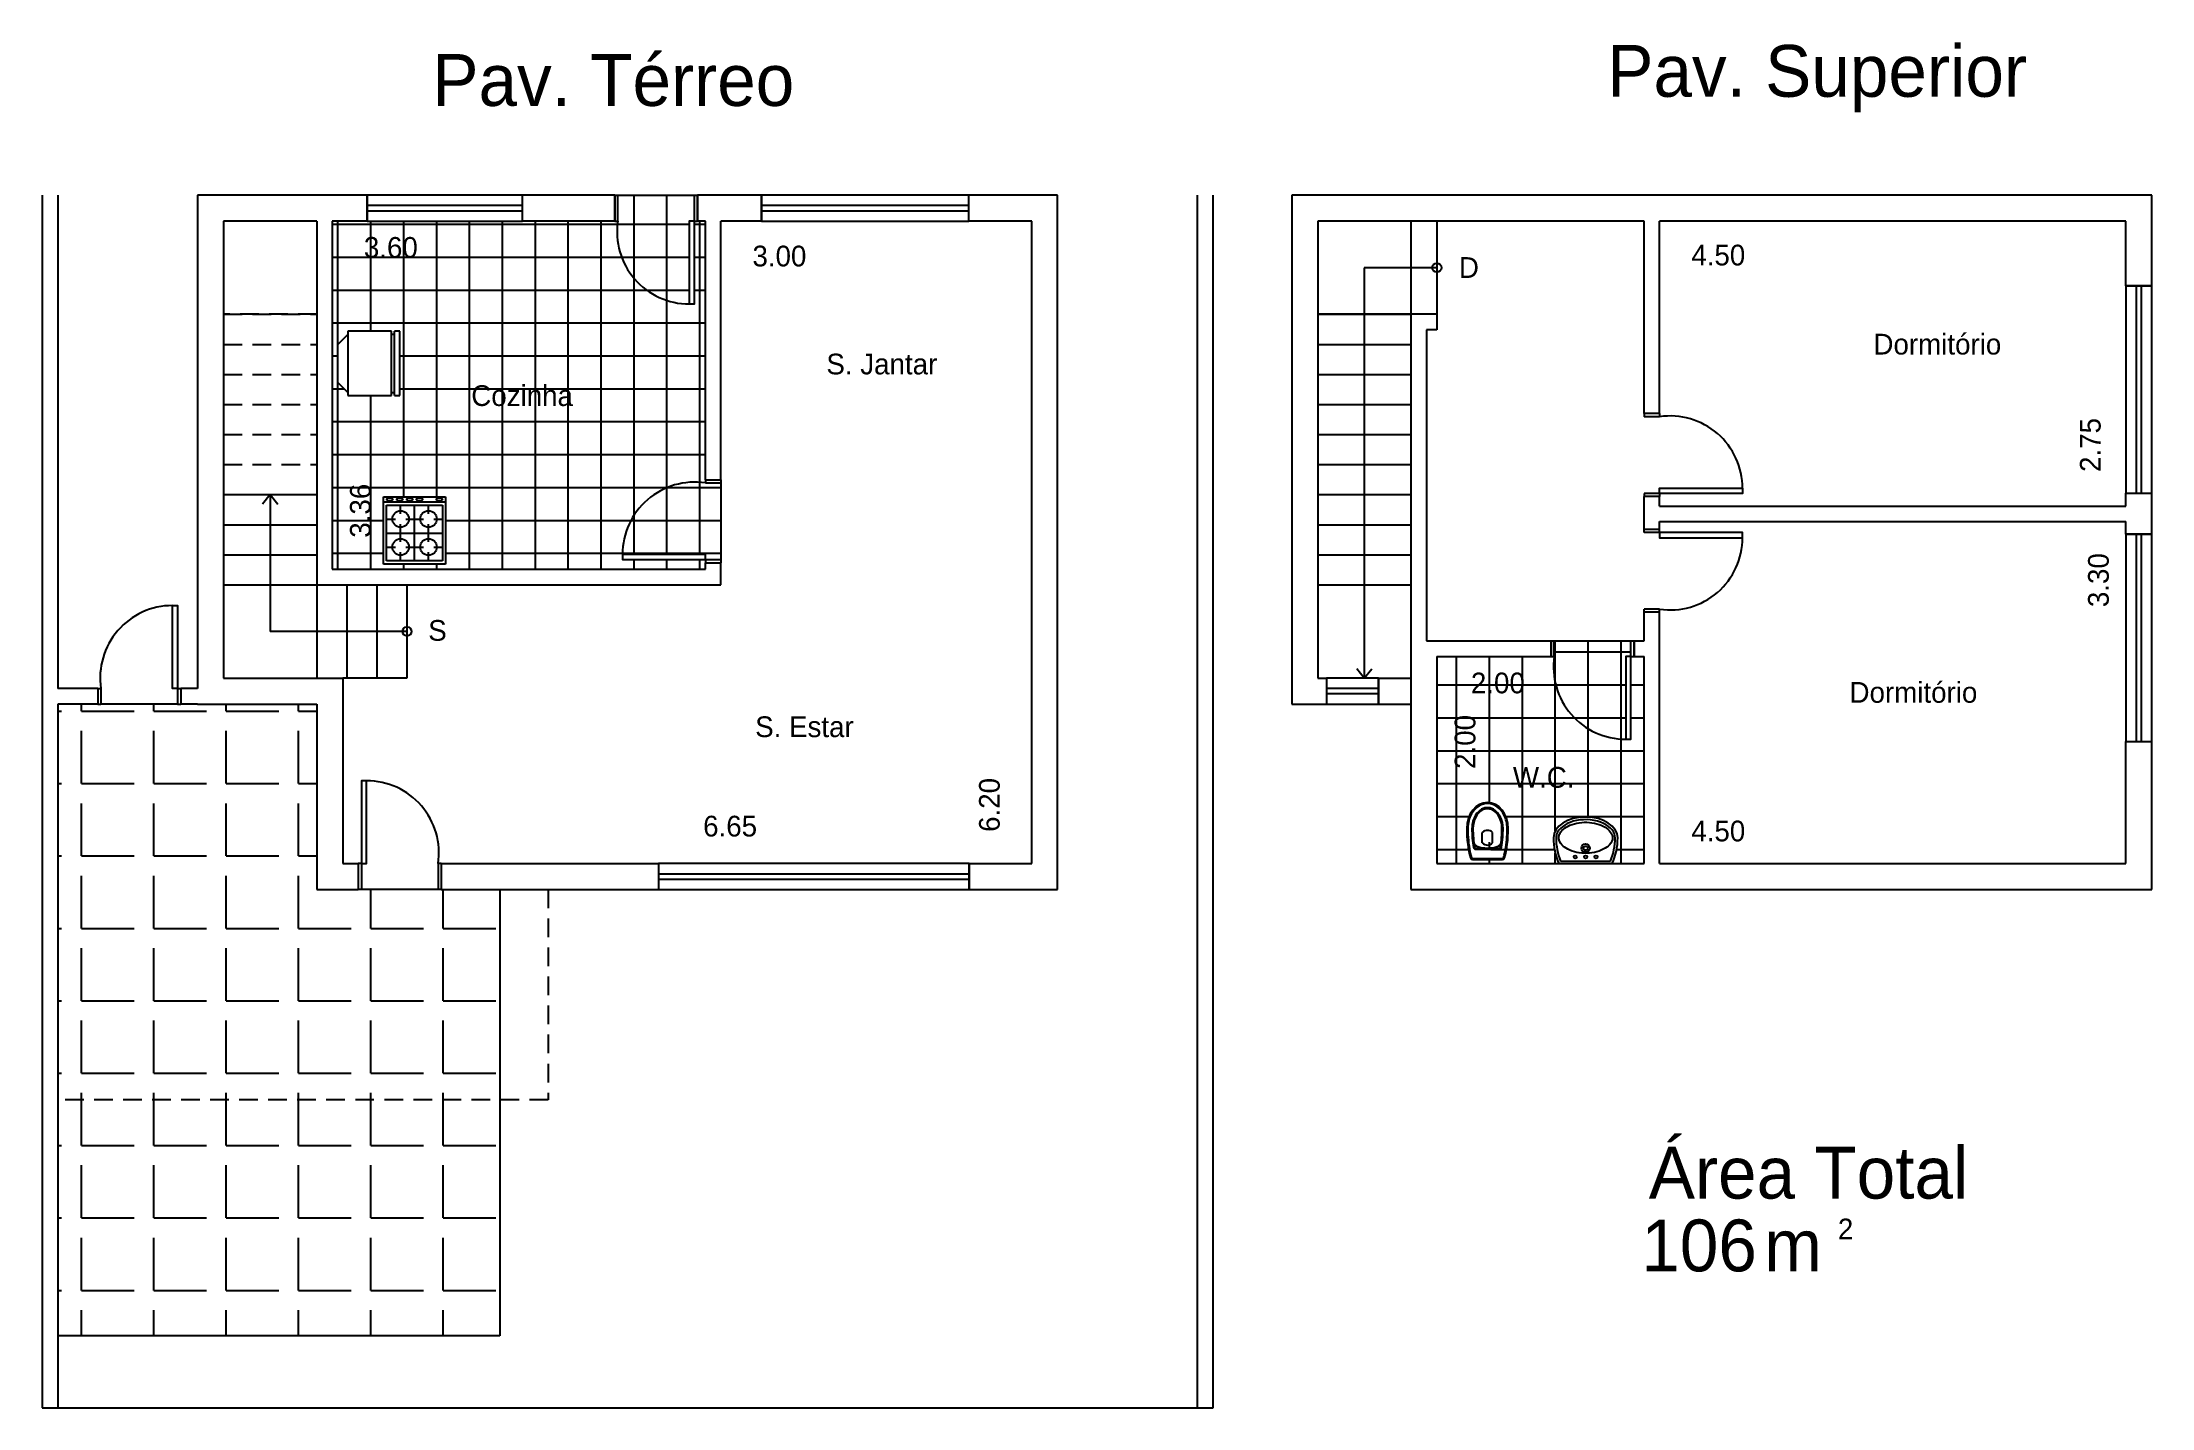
# Model space of a CAD drawing. Extents: x 0 to 20.4, y 0 to 13.2.
import ezdxf

# ---------------------------------------------------------------- set-up
doc = ezdxf.new("R2010")
doc.units = 0
doc.linetypes.add('ACAD_ISO02W100', pattern=[15, 12, -3])
doc.layers.get('0').update_dxf_attribs({"linetype": 'CONTINUOUS'})
doc.layers.get('DEFPOINTS').update_dxf_attribs({"linetype": 'CONTINUOUS'})
for name, color, linetype in [('BLOCO', 5, 'CONTINUOUS'), ('BLOCOS', 5, 'CONTINUOUS'), ('HACHURA', 1, 'CONTINUOUS'), ('PAREDE', 7, 'CONTINUOUS'), ('PONTILHADO', 8, 'ACAD_ISO02W100')]:
    doc.layers.add(name, color=color, linetype=linetype)
doc.styles.add('PADRÃO', font='', dxfattribs={"height": 0.2})
doc.styles.get('PADRÃO').set_extended_font_data('AvantGarde Bk BT')
doc.dimstyles.new('PADRÃOS', dxfattribs={"dimtxt": 0.15, "dimasz": 0.1, "dimexe": 1.25, "dimexo": 0.625, "dimgap": 0.1, "dimtad": 0, "dimjust": 1, "dimzin": 1, "dimdsep": 46, "dimtxsty": 'PADRÃO', "dimcen": 2.5, "dimse1": 1, "dimse2": 1, "dimsd1": 1, "dimsd2": 1, "dimclrt": 1, "dimadec": 0, "dimazin": 0, "dimtfac": 1, "dimtdec": 4, "dimtmove": 0, "dimatfit": 3, "dimfxl": 1, "dimtolj": 1, "dimtzin": 0, "dimarcsym": 0})
pattern_1 = [(0, (-126.0505396350847, -158.1256256108521), (0, 0.3175), []), (90, (-126.0505396350847, -158.1256256108521), (-0.3175, 1.944062586693024e-17), [])]

# ---------------------------------------------------------------- blocks, each defined once
blk = doc.blocks.new('BOLA')
at = {"layer": 'PAREDE', "ltscale": 0.015}
blk.add_circle((0, 0), 0.04372254359887506, dxfattribs=at)
blk = doc.blocks.new('SETA')
at = {"layer": 'PAREDE', "ltscale": 0.015}
for q in [(-0.07329951123824685, -0.09103539160554419), (0.07329951123824685, -0.09103539160554419)]:
    blk.add_line((0, 0), q, dxfattribs=at)
blk = doc.blocks.new('J15')
at = {"layer": 'BLOCO'}
for p, q in [((1.5, 0.25), (0, 0.25)), ((0, 0.25), (0, 0)), ((1.5, 0), (1.5, 0.25)), ((1.5, 0.1500000000000057), (0, 0.1500000000000057)), ((0, 0.09999999999999432), (1.5, 0.09999999999999432)), ((0, 0), (1.5, 0))]:
    blk.add_line(p, q, dxfattribs=at)
blk = doc.blocks.new('J2')
at = {"layer": 'BLOCO'}
for p, q in [((0, 0.25), (0, 0)), ((2, 0.25), (0, 0.25)), ((2, 0), (2, 0.25)), ((2, 0.1500000000000057), (0, 0.1500000000000057)), ((0, 0.09999999999999432), (2, 0.09999999999999432)), ((0, 0), (2, 0))]:
    blk.add_line(p, q, dxfattribs=at)
blk = doc.blocks.new('J3')
at = {"layer": 'BLOCO'}
for p, q in [((3, 0.25), (0, 0.25)), ((0, 0.25), (0, 0)), ((3, 0), (3, 0.25)), ((3, 0.1500000000000057), (0, 0.1500000000000057)), ((0, 0.09999999999999432), (3, 0.09999999999999432)), ((0, 0), (3, 0))]:
    blk.add_line(p, q, dxfattribs=at)
blk = doc.blocks.new('P80E25')
at = {"layer": 'BLOCO', "ltscale": 0.015}
for p, q in [((0.03000000000000114, 0.25), (0, 0.25)), ((0, 0.25), (0, 0)), ((0.03000000000000114, 0.25), (0.03000000000000114, 0)), ((0.8000000000000114, 0.2500000000000284), (0.7700000000000102, 0.2500000000000284)), ((0.7700000000000102, 0.25), (0.7700000000000102, 2.842170943040401e-14)), ((0.8000000000000114, 0.25), (0.8000000000000114, 2.842170943040401e-14)), ((0.8000000000000114, 2.842170943040401e-14), (0, 0))]:
    blk.add_line(p, q, dxfattribs=at)
at = {"layer": 'BLOCO'}
blk.add_lwpolyline([(0.03000000000000114, 0.25), (0.0800000000000125, 0.25), (0.0800000000000125, 1.050000000000011), (0.03000000000000114, 1.050000000000011)], close=True, dxfattribs=at)
at = {"layer": 'BLOCO', "ltscale": 0.015}
blk.add_arc((0.0800000000000125, 0.3524375000000077), 0.6975625000000036, 351.555539587714, 90.00000000000041, dxfattribs=at)
blk = doc.blocks.new('P80E15')
at = {"layer": 'BLOCO', "ltscale": 0.015}
for p, q in [((0.03000000000000114, 0.1500000000000057), (0, 0.1500000000000057)), ((0, 0.1500000000000057), (0, 0)), ((0.03000000000000114, 2.842170943040401e-14), (0, 0)), ((0.03000000000000114, 0.1500000000000057), (0.03000000000000114, 0)), ((0.8000000000000114, 0.1500000000000341), (0.7700000000000102, 0.1500000000000341)), ((0.7700000000000102, 0.1500000000000057), (0.7700000000000102, 0)), ((0.8000000000000114, 2.842170943040401e-14), (0.7700000000000102, 5.684341886080801e-14)), ((0.8000000000000114, 0.1500000000000057), (0.8000000000000114, 0))]:
    blk.add_line(p, q, dxfattribs=at)
at = {"layer": 'BLOCO'}
blk.add_lwpolyline([(0.03000000000000114, 0.1500000000000057), (0.0800000000000125, 0.1500000000000057), (0.0800000000000125, 0.950000000000017), (0.03000000000000114, 0.950000000000017)], close=True, dxfattribs=at)
at = {"layer": 'BLOCO', "ltscale": 0.015}
blk.add_arc((0.0800000000000125, 0.2524375000000134), 0.6975625000000036, 351.555539587714, 90.00000000000041, dxfattribs=at)
blk = doc.blocks.new('P80D15')
at = {"layer": 'BLOCO', "ltscale": 0.015}
for p, q in [((0, 0.1500000000000057), (0, 0)), ((0, 0.1500000000000341), (0.03000000000000114, 0.1500000000000341)), ((0, 2.842170943040401e-14), (0.03000000000000114, 0)), ((0.03000000000000114, 0.1500000000000057), (0.03000000000000114, 0)), ((0.7700000000000102, 0.1500000000000057), (0.7700000000000102, 0)), ((0.7700000000000102, 0.1500000000000057), (0.8000000000000114, 0.1500000000000057)), ((0.7699999999999818, 0), (0.8000000000000114, 0)), ((0.8000000000000114, 0.1500000000000057), (0.8000000000000114, 0))]:
    blk.add_line(p, q, dxfattribs=at)
at = {"layer": 'BLOCO'}
blk.add_lwpolyline([(0.7700000000000102, 0.1500000000000057), (0.7199999999999989, 0.1500000000000057), (0.7199999999999989, 0.950000000000017), (0.7700000000000102, 0.950000000000017)], close=True, dxfattribs=at)
at = {"layer": 'BLOCO', "ltscale": 0.015}
blk.add_arc((0.7199999999999989, 0.2524375000000134), 0.6975625000000036, 89.99999999999959, 188.444460412286, dxfattribs=at)
blk = doc.blocks.new('J50')
at = {"layer": 'BLOCO'}
for p, q in [((0, 0.25), (0, 0)), ((0.5, 0.25), (0, 0.25)), ((0.5, 0), (0.5, 0.25)), ((0.5, 0.1500000000000057), (0, 0.1500000000000057)), ((0, 0.09999999999999432), (0.5, 0.09999999999999432)), ((0, 0), (0.5, 0))]:
    blk.add_line(p, q, dxfattribs=at)
blk = doc.blocks.new('*D21')
at = {"layer": 'DEFPOINTS', "color": 0, "linetype": 'ByBlock', "ltscale": 0.015}
for p in [(141.6597394376712, 169.5756256108521), (146.1597394376712, 169.5756256108521), (146.1597394376712, 169.2458858970231)]:
    blk.add_point(p, dxfattribs=at)
at = {"color": 1, "linetype": 'ByBlock', "ltscale": 0.015, "insert": (142.2258795475613, 169.2458858970231), "char_height": 0.2, "attachment_point": 5, "style": 'PADRÃO'}
blk.add_mtext('\\A1;4.50', dxfattribs=at)
blk = doc.blocks.new('*D22')
at = {"layer": 'DEFPOINTS', "color": 0, "linetype": 'ByBlock', "ltscale": 0.015}
for p in [(145.817462505487, 169.5756256108521), (146.1597394376712, 169.5756256108521), (146.1597394376712, 166.8256256108521)]:
    blk.add_point(p, dxfattribs=at)
at = {"color": 1, "linetype": 'ByBlock', "ltscale": 0.015, "insert": (145.817462505487, 167.4148426438192), "char_height": 0.2, "attachment_point": 5, "rotation": 90, "style": 'PADRÃO'}
blk.add_mtext('\\A1;2.75', dxfattribs=at)
blk = doc.blocks.new('*D23')
at = {"layer": 'DEFPOINTS', "color": 0, "linetype": 'ByBlock', "ltscale": 0.015}
for p in [(146.1597394376712, 166.6756256108521), (145.8958304300106, 163.3756256108521), (146.1597394376712, 163.3756256108521)]:
    blk.add_point(p, dxfattribs=at)
at = {"color": 1, "linetype": 'ByBlock', "ltscale": 0.015, "insert": (145.8958304300106, 166.1109278086543), "char_height": 0.2, "attachment_point": 5, "rotation": 90, "style": 'PADRÃO'}
blk.add_mtext('\\A1;3.30', dxfattribs=at)
blk = doc.blocks.new('*D24')
at = {"layer": 'DEFPOINTS', "color": 0, "linetype": 'ByBlock', "ltscale": 0.015}
for p in [(146.1597394376712, 163.6890571187841), (141.6597394376712, 163.3756256108521), (146.1597394376712, 163.3756256108521)]:
    blk.add_point(p, dxfattribs=at)
at = {"color": 1, "linetype": 'ByBlock', "ltscale": 0.015, "insert": (142.2258795475613, 163.6890571187841), "char_height": 0.2, "attachment_point": 5, "style": 'PADRÃO'}
blk.add_mtext('\\A1;4.50', dxfattribs=at)
blk = doc.blocks.new('*D25')
at = {"layer": 'DEFPOINTS', "color": 0, "linetype": 'ByBlock', "ltscale": 0.015}
for p in [(139.5097394376712, 165.3756256108521), (141.5097394376712, 165.3756256108521), (141.5097394376712, 165.1173969078228)]:
    blk.add_point(p, dxfattribs=at)
at = {"color": 1, "linetype": 'ByBlock', "ltscale": 0.015, "insert": (140.0988191080009, 165.1173969078228), "char_height": 0.2, "attachment_point": 5, "style": 'PADRÃO'}
blk.add_mtext('\\A1;2.00', dxfattribs=at)
blk = doc.blocks.new('*D26')
at = {"layer": 'DEFPOINTS', "color": 0, "linetype": 'ByBlock', "ltscale": 0.015}
for p in [(139.5097394376712, 165.3756256108521), (139.7831340953617, 165.3756256108521), (139.5097394376712, 163.3756256108521)]:
    blk.add_point(p, dxfattribs=at)
at = {"color": 1, "linetype": 'ByBlock', "ltscale": 0.015, "insert": (139.7831340953617, 164.5499742425992), "char_height": 0.2, "attachment_point": 5, "rotation": 90, "style": 'PADRÃO'}
blk.add_mtext('\\A1;2.00', dxfattribs=at)
blk = doc.blocks.new('*D27')
at = {"layer": 'DEFPOINTS', "color": 0, "linetype": 'ByBlock', "ltscale": 0.015}
for p in [(128.8505396350848, 169.5756256108521), (132.4505396350847, 169.5756256108521), (132.4505396350847, 169.3197914659978)]:
    blk.add_point(p, dxfattribs=at)
at = {"color": 1, "linetype": 'ByBlock', "ltscale": 0.015, "insert": (129.4152374372826, 169.3197914659978), "char_height": 0.2, "attachment_point": 5, "style": 'PADRÃO'}
blk.add_mtext('\\A1;3.60', dxfattribs=at)
blk = doc.blocks.new('*D28')
at = {"layer": 'DEFPOINTS', "color": 0, "linetype": 'ByBlock', "ltscale": 0.015}
for p in [(128.8505396350848, 169.5756256108521), (129.1222533622647, 169.5756256108521), (128.8505396350847, 166.2156256108521)]:
    blk.add_point(p, dxfattribs=at)
at = {"color": 1, "linetype": 'ByBlock', "ltscale": 0.015, "insert": (129.1222533622647, 166.7804607756873), "char_height": 0.2, "attachment_point": 5, "rotation": 90, "style": 'PADRÃO'}
blk.add_mtext('\\A1;3.36', dxfattribs=at)
blk = doc.blocks.new('*D29')
at = {"layer": 'DEFPOINTS', "color": 0, "linetype": 'ByBlock', "ltscale": 0.015}
for p in [(132.6005396350847, 169.5756256108521), (135.6005396350847, 169.5756256108521), (135.6005396350847, 169.2364555809705)]:
    blk.add_point(p, dxfattribs=at)
at = {"color": 1, "linetype": 'ByBlock', "ltscale": 0.015, "insert": (133.1652374372825, 169.2364555809705), "char_height": 0.2, "attachment_point": 5, "style": 'PADRÃO'}
blk.add_mtext('\\A1;3.00', dxfattribs=at)
blk = doc.blocks.new('*D30')
at = {"layer": 'DEFPOINTS', "color": 0, "linetype": 'ByBlock', "ltscale": 0.015}
for p in [(135.1928959791459, 169.5756256108521), (135.6005396350847, 169.5756256108521), (135.6005396350847, 163.3756256108521)]:
    blk.add_point(p, dxfattribs=at)
at = {"color": 1, "linetype": 'ByBlock', "ltscale": 0.015, "insert": (135.1928959791459, 163.9420404460169), "char_height": 0.2, "attachment_point": 5, "rotation": 90, "style": 'PADRÃO'}
blk.add_mtext('\\A1;6.20', dxfattribs=at)
blk = doc.blocks.new('*D31')
at = {"layer": 'DEFPOINTS', "color": 0, "linetype": 'ByBlock', "ltscale": 0.015}
for p in [(128.9505396350847, 163.7362863314942), (128.9505396350847, 163.3756256108521), (135.6005396350847, 163.3756256108521)]:
    blk.add_point(p, dxfattribs=at)
at = {"color": 1, "linetype": 'ByBlock', "ltscale": 0.015, "insert": (132.6895381649437, 163.7362863314942), "char_height": 0.2, "attachment_point": 5, "style": 'PADRÃO'}
blk.add_mtext('\\A1;6.65', dxfattribs=at)
blk = doc.blocks.new('COZINHA')
at = {"layer": 'HACHURA', "ltscale": 0.015, "style": 'PADRÃO'}
blk.add_text('Cozinha', height=0.2, dxfattribs=at).set_placement((-0.6582467478390299, -0.06847717339962855))
blk = doc.blocks.new('JANTAR')
at = {"layer": 'HACHURA', "ltscale": 0.015, "style": 'PADRÃO'}
blk.add_text('S. Jantar', height=0.2, dxfattribs=at).set_placement((-0.562251810807993, -0.02739128426412663))
blk = doc.blocks.new('ESTAR')
at = {"layer": 'HACHURA', "ltscale": 0.015, "style": 'PADRÃO'}
blk.add_text('S. Estar', height=0.2, dxfattribs=at).set_placement((-0.425116371214699, -0.06847717339962855))
blk = doc.blocks.new('DORMI')
at = {"layer": 'HACHURA', "ltscale": 0.015, "style": 'PADRÃO'}
blk.add_text('Dormitório', height=0.2, dxfattribs=at).set_placement((-0.5164404245072092, -0.06614472024716633))
blk = doc.blocks.new('WC')
at = {"layer": 'HACHURA', "ltscale": 0.015, "style": 'PADRÃO'}
blk.add_text('W.C.', height=0.2, dxfattribs=at).set_placement((-0.137135439593294, -0.09586776615662984))
blk = doc.blocks.new('VASOSAN')
at = {"layer": 'BLOCOS'}
for p, q in [((-0.04999870165021036, 0.1999637913173729), (-0.04999870165021036, 0.300036208682684)), ((0.05000129834978395, 0.2000000000000171), (0.05000129834978395, 0.3000000000000398)), ((-0.1449592708755176, 0.04000000000002046), (0.1449618675667352, 0.04000000000002046)), ((-0.144958964094414, 0.05000000000001137), (0.144958964094414, 0.05000000000001137)), ((-0.1156907586723577, 0.1400000000000148), (0.1156608751354042, 0.1400000000000148)), ((-0.1156899891503542, 0.1500000000000057), (0.1156563640565906, 0.1500000000000057))]:
    blk.add_line(p, q, dxfattribs=at)
for centre, radius, start, end in [((-1.681254687468936e-05, 0.2500000000000284), 0.07072348561596478, 44.98962509969003, 134.9688828081831), ((-0.1449592708755176, 0.06000000000784667), 0.02, 195.5363314444965, 269.9999999879495), ((-0.1449589640944282, 0.0600000000000307), 0.01, 195.5346797106506, 270), ((-0.1156907586724003, 0.1599999999999966), 0.02, 189.3867869031125, 270.0000000001221), ((-0.1156899891503826, 0.1599999999999113), 0.01, 189.3843767903272, 270.0000000002443), ((-1.681254687468936e-05, 0.2500000000000284), 0.07072348561596478, 225.0311171918169, 315.01037490031), ((0.1156563640566048, 0.1599999999999397), 0.01, 269.9999999999185, 350.5758748885445), ((0.1156608751354185, 0.1600000000000534), 0.02, 269.9999999999593, 350.5771305827586), ((0.1449589640941156, 0.06000000000059913), 0.01, 270.0000000017912, 344.483103753554), ((0.1449618675666784, 0.06000000000008754), 0.02, 270.0000000001221, 344.463668535786)]:
    blk.add_arc(centre, radius, start, end, dxfattribs=at)
for centre, major_axis, ratio, start_param, end_param in [((1.298349786793551e-06, 0.3400000000000034), (0, 0.25), 0.8000000000000114, 4.71238898038469, 7.853981633974483), ((1.298349786793551e-06, 0.3400000000000034), (0, 0.5), 0.4000000000000057, 1.570796326794897, 2.178171401941273), ((1.298349786793551e-06, 0.3400000000000034), (0, 0.5), 0.4000000000000057, 4.10501390519934, 4.71238898038469), ((3.162615456631102e-06, 0.2000000000000171), (-0.1315416254084454, 0), 0.380107846735427, 0, 3.141592653589793)]:
    blk.add_ellipse(centre, major_axis=major_axis, ratio=ratio, start_param=start_param, end_param=end_param, dxfattribs=at)
for points, knots in [([(0.1900012983497845, 0.3400000000000034), (0.1900012983497845, 0.3848761319792686), (0.1797393390216371, 0.4296688513161939), (0.1275724019719462, 0.5345347987748141), (0.06728061332151469, 0.5774883381547511), (-0.05557463358574921, 0.5822833263597715), (-0.1176873313140447, 0.5442092108278018), (-0.1772271428546759, 0.4396819034496957), (-0.1899987016502109, 0.3899119131999385), (-0.1899987016502109, 0.3400000000000034)], [4.71238898038469, 4.71238898038469, 4.71238898038469, 4.71238898038469, 5.268704666077937, 5.268704666077937, 6.251971787216637, 6.251971787216637, 7.235238908355337, 7.235238908355337, 7.853981633974483, 7.853981633974483, 7.853981633974483, 7.853981633974483]), ([(0.1500012983497925, 0.3400000000000034), (0.1500012983497925, 0.3788440209133057), (0.1410350669412708, 0.4175642631073231), (0.09785548235792874, 0.5046356523495774), (0.05186252916044509, 0.5365242863162791), (-0.035906470330346, 0.5428969122828846), (-0.08268716521656927, 0.5186239494114204), (-0.136675398657502, 0.4336095243094746), (-0.1499987016502189, 0.3869668551708401), (-0.1499987016502189, 0.3400000000000034)], [4.71238898038469, 4.71238898038469, 4.71238898038469, 4.71238898038469, 5.267303564860582, 5.267303564860582, 6.225165062483076, 6.225165062483076, 7.18302656010557, 7.18302656010557, 7.853981633974483, 7.853981633974483, 7.853981633974483, 7.853981633974483]), ([(0.1400012983497874, 0.3400000000000034), (0.1400012983497874, 0.3772837390730786), (0.1313244408788421, 0.4146147677288923), (0.08614040026922964, 0.5057958350239744), (0.03502463044166859, 0.5349710805647021), (-0.04931088296146413, 0.5246485128546965), (-0.08846614740087944, 0.4978919085569657), (-0.1301770436703151, 0.4186244413023701), (-0.139998701650228, 0.3793231752999873), (-0.139998701650228, 0.3400000000000034)], [4.71238898038469, 4.71238898038469, 4.71238898038469, 4.71238898038469, 5.266984672173268, 5.266984672173268, 6.376176055750425, 6.376176055750425, 7.268653195712185, 7.268653195712185, 7.853981633974483, 7.853981633974483, 7.853981633974483, 7.853981633974483]), ([(-0.1899987016502109, 0.3400000000000034), (-0.1899987016502109, 0.2628456380244302), (-0.1826597402104682, 0.1857481592563204), (-0.1646350625580055, 0.0962993025843275), (-0.1598779088782436, 0.07633152029333701), (-0.1545936493339752, 0.05732178411361133)], [1.570796326794897, 1.570796326794897, 1.570796326794897, 1.570796326794897, 2.037455774227855, 2.037455774227855, 2.178171373096618, 2.178171373096618, 2.178171373096618, 2.178171373096618]), ([(0.1255213970934932, 0.158362586435743), (0.1304959230626253, 0.1883329397418549), (0.1342856674288981, 0.2197754344096836), (0.1388984311594896, 0.280892952358073), (0.1400012983497874, 0.3104504303007616), (0.1400012983497874, 0.3400000000000034)], [4.319424209334854, 4.319424209334854, 4.319424209334854, 4.319424209334854, 4.526146784234752, 4.526146784234752, 4.71238898038469, 4.71238898038469, 4.71238898038469, 4.71238898038469]), ([(0.1353910129756457, 0.1567256052765629), (0.1406375926198677, 0.1883393074453181), (0.1445703338030171, 0.2215366219332111), (0.1489940345178695, 0.2833246268364178), (0.1500012983497925, 0.3116621455754114), (0.1500012983497925, 0.3400000000000034)], [4.319414935773391, 4.319414935773391, 4.319414935773391, 4.319414935773391, 4.53527739023095, 4.53527739023095, 4.71238898038469, 4.71238898038469, 4.71238898038469, 4.71238898038469]), ([(0.1545944801337669, 0.0573247746568768), (0.1714080019636555, 0.1178830224408784), (0.1827947395838834, 0.188231392050767), (0.1891612343353728, 0.2873542333339003), (0.1900012983497845, 0.3136769834079587), (0.1900012983497845, 0.3400000000000034)], [4.105016649121983, 4.105016649121983, 4.105016649121983, 4.105016649121983, 4.553177186481221, 4.553177186481221, 4.71238898038469, 4.71238898038469, 4.71238898038469, 4.71238898038469])]:
    blk.add_open_spline(points, degree=3, knots=knots, dxfattribs=at)
for points in [[(-0.1499987016502189, 0.3400000000000034), (-0.1499987016502189, 0.2771333061211863), (-0.1449377691834997, 0.2142947379843179), (-0.1354229546785177, 0.1567380311504962)], [(-0.1399987016502138, 0.3400000000000034), (-0.1399987016502138, 0.2776703725988909), (-0.1349701841103865, 0.2153313553609451), (-0.1255561557510418, 0.1583694305881238)]]:
    blk.add_open_spline(points, degree=3, dxfattribs=at)
blk = doc.blocks.new('LAVAT')
at = {"layer": 'BLOCOS'}
for p, q in [((-0.2573623180961135, 0), (0.2573623180960993, 0)), ((-0.2410322495695425, 0.02500000000000568), (0.2410322495695283, 0.02500000000000568))]:
    blk.add_line(p, q, dxfattribs=at)
for centre, radius in [((-0.09999999999999432, 0.06499999999999773), 0.015), ((-2.842170943040401e-14, 0.1500000000000057), 0.04), ((-2.842170943040401e-14, 0.1500000000000057), 0.02), ((0, 0.06499999999999773), 0.015), ((0.09999999999999432, 0.06499999999999773), 0.015)]:
    blk.add_circle(centre, radius, dxfattribs=at)
for centre, radius, start, end in [((0.3099999999999739, 0.25), 0.6200000000000045, 180, 203.779994731564), ((0.3099999999999739, 0.25), 0.5951987399818819, 180.0000000000055, 202.2113997706397), ((-0.3099999999999739, 0.25), 0.5951987399818819, 337.7886002293573, 359.9999999999946), ((-0.3099999999999739, 0.25), 0.6200000000000045, 336.2200052684331, 7.016477563892661e-15)]:
    blk.add_arc(centre, radius, start, end, dxfattribs=at)
blk.add_ellipse((-2.842170943040401e-14, 0.25), major_axis=(0.3100000000000023, 0), ratio=0.645161290322576, start_param=0, end_param=3.141592653589793, dxfattribs=at)
for points, knots in [([(0.2849999999999824, 0.2500000000000284), (0.2849999999999682, 0.300317964642403), (0.2452497040517159, 0.3541887687748044), (0.1008916727811169, 0.4227595909021034), (3.167234224576987e-05, 0.4339558931305021), (-0.1743068501371283, 0.3989778962069579), (-0.2442601782461509, 0.3532994974840165), (-0.2803506487652356, 0.2860131679577762), (-0.2851229441039038, 0.2679846562883483), (-0.285198739981908, 0.2499999999999716)], [0, 0, 0, 0, 0.9361481793933827, 0.9361481793933827, 1.872296358786765, 1.872296358786765, 2.808444538180148, 2.808444538180148, 3.13938546545754, 3.13938546545754, 3.13938546545754, 3.13938546545754]), ([(0.2599999999999625, 0.2500000000000284), (0.2599999999999625, 0.2784978981889878), (0.242078010852012, 0.3126567214920613), (0.1643569005752425, 0.3704649949829673), (0.1030052039381815, 0.3920693254798095), (-0.02877373062847255, 0.4037223597623836), (-0.0976825814684048, 0.3936467971219031), (-0.2034406750199054, 0.3477822861136133), (-0.2396263539294523, 0.3143366745038918), (-0.2661732608932681, 0.2526194074667387), (-0.2627272874450739, 0.2240541362115209), (-0.2158391141528142, 0.162032776211305), (-0.168127663237712, 0.1314918993692231), (-0.04805875393354597, 0.09792981637818343), (0.02266607553652022, 0.095757041570522), (0.1477154277714732, 0.1225128520000851), (0.2007272141554637, 0.1503951910720218), (0.2508407150234859, 0.2045307616155014), (0.2599999999999767, 0.2286312563089723), (0.2599999999999625, 0.2500000000000284)], [0, 0, 0, 0, 0.718091798041799, 0.718091798041799, 1.436183596083598, 1.436183596083598, 2.154275394125397, 2.154275394125397, 2.872367192167196, 2.872367192167196, 3.590458990208995, 3.590458990208995, 4.308550788250794, 4.308550788250794, 5.026642586292593, 5.026642586292593, 5.744734384334392, 5.744734384334392, 6.283185307179586, 6.283185307179586, 6.283185307179586, 6.283185307179586])]:
    blk.add_open_spline(points, degree=3, knots=knots, dxfattribs=at)
blk = doc.blocks.new('SUPERIOR')
at = {"layer": 'HACHURA', "ltscale": 0.015, "style": 'PADRÃO'}
blk.add_text('Pav. Superior', height=0.5, dxfattribs=at).set_placement((-1.76903514439141, -0.191736915327283))
blk = doc.blocks.new('TÉRREO')
at = {"layer": 'HACHURA', "ltscale": 0.015, "style": 'PADRÃO'}
blk.add_text('Pav. Térreo', height=0.5, dxfattribs=at).set_placement((-1.919883222733915, -0.2465187923484109))
blk = doc.blocks.new('FOGÃO4B')
at = {"layer": 'BLOCOS'}
for p, q in [((-0.2999999999999972, 0.700000000000017), (0.2999999999999972, 0.700000000000017)), ((-0.2999999999999972, 0.05000000000001137), (-0.2999999999999829, 0.700000000000017)), ((-0.2999999999999972, 0.6500000000000057), (0.2999999999999972, 0.6500000000000057)), ((-0.2700000000000244, 0.620000000000033), (0.2700000000000102, 0.620000000000033)), ((-0.2699999999999818, 0.0800000000000125), (-0.2700000000000244, 0.620000000000033)), ((-0.1350000000000051, 0.5350000000000534), (-0.1350000000000193, 0.620000000000033)), ((2.842170943040401e-14, 0.0800000000000125), (-1.4210854715202e-14, 0.620000000000033)), ((0.1350000000000051, 0.5350000000000534), (0.1349999999999909, 0.620000000000033)), ((0.2700000000000102, 0.620000000000033), (0.269999999999996, 0.07999999999995566)), ((0.2999999999999972, 0.700000000000017), (0.2999999999999972, 0.05000000000001137)), ((-0.2700000000000244, 0.4850000000000421), (-0.1850000000000023, 0.4850000000000421)), ((-0.1349999999999909, 0.2650000000000716), (-0.1350000000000051, 0.4350000000000307)), ((-0.08500000000000796, 0.4850000000000421), (0.08500000000000796, 0.4850000000000421)), ((0.1350000000000051, 0.2650000000000716), (0.1350000000000051, 0.4350000000000307)), ((0.1850000000000023, 0.4850000000000421), (0.2700000000000102, 0.4850000000000421)), ((-0.2700000000000244, 0.3500000000000512), (0.2700000000000102, 0.3500000000000512)), ((-0.2700000000000244, 0.2150000000000603), (-0.1850000000000023, 0.2150000000000603)), ((-0.08500000000000796, 0.2150000000000603), (0.08500000000000796, 0.2150000000000603)), ((0.1850000000000023, 0.2150000000000603), (0.2700000000000102, 0.2150000000000603)), ((0.2999999999999972, 0.05000000000001137), (-0.2999999999999972, 0.05000000000001137)), ((0.269999999999996, 0.07999999999995566), (-0.2699999999999818, 0.0800000000000125)), ((-0.1349999999999767, 0.0800000000000125), (-0.1349999999999767, 0.1650000000000489)), ((0.1350000000000335, 0.0800000000000125), (0.1350000000000193, 0.1650000000000489))]:
    blk.add_line(p, q, dxfattribs=at)
for centre in [(-0.1350000000000051, 0.4850000000000421), (0.1350000000000051, 0.4850000000000421), (-0.1350000000000051, 0.2150000000000603), (0.1350000000000051, 0.2150000000000603)]:
    blk.add_circle(centre, 0.08, dxfattribs=at)
for centre in [(-0.2399999999999949, 0.6750000000000114), (-0.1439999999999912, 0.6750000000000114), (-0.04800000000000182, 0.6750000000000114), (0.04800000000000182, 0.6750000000000114), (0.2400000000000091, 0.6750000000000114)]:
    blk.add_ellipse(centre, major_axis=(-0.03000000000000114, 0), ratio=0.499999999999981, dxfattribs=at)
blk = doc.blocks.new('GELAD')
at = {"layer": 'BLOCOS'}
for p, q in [((0.3100000000000023, 0.6499999999999773), (-0.3100000000000023, 0.6499999999999773)), ((-0.3100000000000023, 0.6499999999999773), (-0.3100000000000023, 0.5999999999999659)), ((0.3100000000000165, 0.5999999999999659), (0.3100000000000023, 0.6499999999999773)), ((0.3100000000000023, 0.5999999999999659), (-0.3100000000000023, 0.5999999999999659)), ((0.3100000000000023, 0.5699999999999648), (-0.3100000000000023, 0.5699999999999648)), ((-0.3100000000000023, 0.5699999999999648), (-0.3100000000000023, 0.1499999999999773)), ((-0.2800000000000011, 0.5999999999999659), (-0.2799999999999869, 0.5699999999999932)), ((0.2800000000000153, 0.5699999999999932), (0.2800000000000011, 0.5999999999999659)), ((0.3100000000000023, 0.1499999999999773), (0.3100000000000165, 0.5699999999999648)), ((-0.3100000000000023, 0.1499999999999773), (0.3100000000000023, 0.1499999999999773)), ((-0.1800000000000068, 0.05000000000001137), (-0.2800000000000011, 0.1500000000000057)), ((-0.1800000000000068, 0.05000000000001137), (0.1800000000000068, 0.04999999999998295)), ((0.1800000000000068, 0.04999999999998295), (0.2800000000000011, 0.1499999999999773))]:
    blk.add_line(p, q, dxfattribs=at)
blk = doc.blocks.new('AREA')
at = {"layer": 'HACHURA', "ltscale": 0.1, "style": 'PADRÃO'}
for s, p in [('Área Total', (-2.498118662321986, 0.432649720527877)), ('m', (-1.383981738905476, -0.2692598737472736))]:
    blk.add_text(s, height=0.5, dxfattribs=at).set_placement(p)
at = {"layer": 'HACHURA', "ltscale": 0.015, "style": 'PADRÃO'}
blk.add_text('2', height=0.2, dxfattribs=at).set_placement((-0.6730096243244077, 0.03971876221811499))
blk.add_attdef('100', (-2.57025748884891, -0.2692836984217877), '', height=0.5, dxfattribs=at)

msp = doc.modelspace()

# ---------------------------------------------------------------- hatches: boundary and pattern name
at = {"layer": 'HACHURA', "ltscale": 0.015}
h = msp.add_hatch(dxfattribs=at)
h.set_pattern_fill('NET', color=256, scale=0.1, style=0)
h.set_pattern_definition(pattern_1)
h.paths.add_polyline_path([(6.550000000000039, 8.923278539383405), (6.400000000000067, 8.923278539383409, 0.4580704259902408), (5.599999999999998, 8.23327853938344), (6.400000000000008, 8.23327853938341), (6.400000000000007, 8.1832785393834), (6.550000000000011, 8.183278539383394)])
h.paths.add_polyline_path([(6.244815680083434, 10.64999999999998), (6.244815680083434, 11.44999999999999), (6.294815680083445, 11.44999999999999), (6.294815680083446, 11.69999999999999), (5.554815680083436, 11.69999999999996), (5.554815680083436, 11.45000000000002, 0.4580704259902399)])
h.paths.add_polyline_path([(6.400000000000005, 8.923278539383418), (6.400000000000006, 8.95327853938341), (6.400000000000005, 11.45000000000005), (6.324815680083447, 11.45000000000002), (6.294815680083446, 11.44999999999999), (6.294815680083445, 10.64999999999998), (6.244815680083434, 10.64999999999998, -0.4580704259902143), (5.554815680083427, 11.44999999999996), (5.524815680083435, 11.44999999999996), (4.634633228843882, 11.44999999999996), (3.134633228843882, 11.44999999999996), (2.800000000000068, 11.44999999999999), (2.800000000000011, 8.09000000000006), (6.400000000000006, 8.090000000000089), (6.400000000000006, 8.153278539383393), (6.400000000000006, 8.1832785393834), (5.599999999999996, 8.18327853938343), (5.599999999999997, 8.233278539383427, -0.4580704259902194)])
h.paths.add_polyline_path([(3.893375157562488, 8.790000000000104), (3.893375157562489, 8.1400000000001), (3.293375157562494, 8.1400000000001), (3.293375157562509, 8.790000000000106)], flags=16)
h.paths.add_polyline_path([(3.450000000000011, 9.766850733984988), (3.400000000000001, 9.76685073398497), (3.400000000000002, 9.796850733984988), (3.370000000000001, 9.796850733984973), (3.37, 9.766850733984974), (2.950000000000013, 9.766850733984995), (2.950000000000014, 9.796850733984993), (2.85000000000002, 9.896850733984989), (2.850000000000053, 10.256850733985), (2.950000000000021, 10.35685073398497), (2.950000000000021, 10.386850733985), (3.37000000000001, 10.38685073398499), (3.370000000000009, 10.35685073398498), (3.400000000000009, 10.35685073398499), (3.400000000000011, 10.38685073398499), (3.450000000000021, 10.38685073398499)], flags=16)
h.paths.add_polyline_path([(3.050000000000065, 11.34828673426659), (3.679395604395669, 11.34828673426659), (3.679395604395669, 11.04004497602483), (3.050000000000065, 11.04004497602483)], flags=24)
h.paths.add_polyline_path([(2.917730210696481, 8.340000000000055), (2.917730210696481, 8.969670329670384), (3.225697243663514, 8.969670329670384), (3.225697243663514, 8.340000000000055)], flags=24)
h.paths.add_polyline_path([(4.097335375145025, 9.609437971149623), (5.215467243276894, 9.609437971149623), (5.215467243276894, 9.92180060851226), (4.097335375145025, 9.92180060851226)], flags=24)
h = msp.add_hatch(dxfattribs=at)
h.set_pattern_fill('NET', color=256, scale=0.1, style=0)
h.set_pattern_definition(pattern_1)
h.paths.add_polyline_path([(15.28281821741359, 7.250000000000028), (15.3328182174136, 7.250000000000029), (15.3328182174136, 7.400000000000033), (14.59281821741359, 7.400000000000033), (14.59281821741359, 7.250000000000075, 0.4580704259902473), (15.28281821741359, 6.450000000000017)])
edge = h.paths.add_edge_path()
edge.add_line((14.59281821741358, 7.25), (14.56281821741359, 7.25))
edge.add_line((14.56281821741359, 7.25), (13.45919980258645, 7.250000000000029))
edge.add_line((13.45919980258645, 7.250000000000029), (13.45919980258645, 5.250000000000028))
edge.add_line((13.45919980258645, 5.250000000000028), (14.63750065002936, 5.250000000000028))
edge.add_arc((15.20486296812953, 5.500000000000028), 0.6200000000000047, 180, 203.7799947314119, ccw=False)
edge.add_ellipse((14.89486296812953, 5.500000000000028), major_axis=(0.3100000000000023, 0), ratio=0.645161290322576, start_angle=0, end_angle=180, ccw=False)
edge.add_arc((14.58486296812958, 5.500000000000028), 0.6200000000000043, 336.2200052685881, 359.99999999996135, ccw=False)
edge.add_line((15.15222528622976, 5.250000000000028), (15.45919980258645, 5.250000000000028))
edge.add_line((15.45919980258645, 5.250000000000028), (15.45919980258645, 7.250000000000001))
edge.add_line((15.45919980258645, 7.250000000000001), (15.3628182174136, 7.25))
edge.add_line((15.3628182174136, 7.25), (15.3328182174136, 7.250000000000029))
edge.add_line((15.3328182174136, 7.250000000000029), (15.3328182174136, 6.450000000000017))
edge.add_line((15.3328182174136, 6.450000000000017), (15.28281821741359, 6.450000000000017))
edge.add_arc((15.28281821741359, 7.147562500000021), 0.6975625000000039, 171.5555395877164, 269.9999999999999, ccw=False)
edge = h.paths.add_edge_path(flags=16)
edge.add_ellipse((13.94800405578289, 5.590000000000032), major_axis=(0, 0.25), ratio=0.8000000000000114, start_angle=270, end_angle=450, ccw=False)
edge.add_ellipse((13.94800405578289, 5.590000000000032), major_axis=(0, 0.5), ratio=0.4000000000000057, start_angle=235.1999716104384, end_angle=270, ccw=False)
edge.add_arc((14.09296462499977, 5.310000000000048), 0.01999999999999947, 270.0000000000407, 348.17726239658344, ccw=False)
edge.add_line((14.09296462499978, 5.290000000000049), (13.80304348655758, 5.290000000000049))
edge.add_arc((13.80304348655976, 5.310000000000048), 0.01999999999999964, 191.8227371118855, 269.9999999937661, ccw=False)
edge.add_ellipse((13.94800405578289, 5.590000000000032), major_axis=(0, 0.5), ratio=0.4000000000000057, start_angle=90, end_angle=124.80002838732861, ccw=False)
h.paths.add_polyline_path([(13.70919980258646, 7.145892176091562), (14.38735914324581, 7.145892176091562), (14.38735914324581, 6.837650417849804), (13.70919980258646, 6.837650417849804)], flags=24)
h.paths.add_polyline_path([(13.57847358115609, 6.085268961417466), (13.57847358115609, 6.763428302076806), (13.88671533939785, 6.763428302076806), (13.88671533939785, 6.085268961417466)], flags=24)
h.paths.add_polyline_path([(14.13718897906313, 5.926373638944862), (14.84968897906313, 5.926373638944862), (14.84968897906313, 6.238324188395412), (14.13718897906313, 6.238324188395412)], flags=24)
h = msp.add_hatch(dxfattribs=at)
h.set_pattern_fill('ANGLE', color=256, scale=0.1, style=0)
h.set_pattern_definition([(0, (-126.0505396350847, -158.1256256108521), (0, 0.6985000000000001), [0.508, -0.1905]), (90, (-126.0505396350847, -158.1256256108521), (-0.6985000000000001, 4.276937690724653e-17), [0.508, -0.1905])])
h.paths.add_polyline_path([(0.1500000000000119, 2.970227678790536), (4.416669280650836, 2.970227678790536), (4.416669280650837, 5), (3.850796079212387, 5), (3.050796079212375, 5), (2.650000000000006, 5.000000000000001), (2.650000000000006, 6.790000000000107), (1.5, 6.790000000000049), (1.336855825650787, 6.790000000000049), (1.306855825650771, 6.790000000000049), (0.5668558256507907, 6.790000000000049), (0.5368558256507896, 6.790000000000077), (0.1500000000000199, 6.79000000000005)])
h.paths.add_polyline_path([(0.1500000000000119, 2.970227678790536), (0.1500000000000071, 0.6951210951949632), (4.416669280650837, 0.6951210951949917), (4.416669280650837, 2.970227678790536)])

# ---------------------------------------------------------------- linework, layer by layer
for p, q in [((6.55000000000004, 8.923278539383404), (6.550000000000011, 8.183278539383394)), ((14.59281821741359, 7.400000000000034), (15.3328182174136, 7.400000000000034)), ((1.306855825650771, 6.790000000000049), (0.5668558256507907, 6.790000000000049)), ((4.416669280650837, 5), (4.416669280650837, 0.6951210951949918)), ((4.416669280650837, 0.6951210951949918), (0.1499999999999915, 0.6951210951949633))]:
    msp.add_line(p, q, dxfattribs=at)
at = {"layer": 'PAREDE'}
for p, q in [((0, 11.70000000000002), (0, 0)), ((0.1500000000000057, 11.70000000000002), (0.1500000000000199, 6.940000000000055)), ((1.5, 11.70000000000002), (1.5, 6.940000000000055)), ((3.134633228843882, 11.70000000000005), (1.5, 11.70000000000002)), ((5.524815680083435, 11.69999999999999), (4.634633228843882, 11.70000000000002)), ((6.942162825889596, 11.70000000000002), (6.324815680083447, 11.69999999999999)), ((9.799999999999983, 11.69999999999996), (8.942162825889596, 11.69999999999999)), ((9.800000000000011, 5.000000000000057), (9.799999999999983, 11.69999999999996)), ((11.15000000000003, 0), (11.14999999999998, 11.69999999999996)), ((11.30000000000004, 0), (11.29999999999998, 11.69999999999996)), ((20.35919980258643, 11.69999999999996), (12.05919980258645, 11.70000000000002)), ((12.05919980258645, 11.70000000000002), (12.05919980258645, 6.790000000000049)), ((20.35919980258643, 10.823679207666), (20.35919980258643, 11.69999999999996)), ((1.75, 11.45000000000002), (1.75, 7.040000000000077)), ((2.650000000000063, 11.44999999999999), (1.75, 11.45000000000002)), ((2.650000000000034, 11.44999999999999), (2.650000000000006, 7.940000000000083)), ((2.800000000000068, 11.44999999999999), (2.800000000000011, 8.09000000000006)), ((3.134633228843882, 11.44999999999996), (2.800000000000068, 11.44999999999999)), ((5.524815680083435, 11.44999999999999), (4.634633228843882, 11.44999999999996)), ((6.400000000000006, 11.45000000000005), (6.324815680083447, 11.45000000000002)), ((6.400000000000006, 8.953278539383433), (6.400000000000006, 11.45000000000002)), ((6.942162825889596, 11.45000000000005), (6.550000000000011, 11.45000000000002)), ((6.55000000000004, 8.953278539383405), (6.550000000000011, 11.45000000000002)), ((9.550000000000011, 11.45000000000002), (8.942162825889596, 11.45000000000005)), ((9.550000000000011, 5.250000000000028), (9.550000000000011, 11.45000000000002)), ((12.30919980258645, 11.45000000000002), (12.30919980258645, 7.040000000000077)), ((15.45919980258645, 11.45000000000002), (12.30919980258645, 11.45000000000002)), ((13.20919980258648, 11.45000000000002), (13.20919980258645, 5)), ((13.45919980258648, 11.45000000000002), (13.45919980258651, 10.40000000000001)), ((15.45919980258645, 9.591548657386738), (15.45919980258645, 11.45000000000002)), ((20.10919980258646, 11.45000000000002), (15.60919980258643, 11.45000000000002)), ((15.60919980258646, 9.59154865738671), (15.60919980258646, 11.45000000000002)), ((20.10919980258646, 10.82367920766603), (20.10919980258646, 11.45000000000002)), ((12.75919980258647, 11.00000000000003), (12.75919980258644, 7.040000000000077)), ((13.45919980258651, 11.00000000000006), (12.75919980258647, 11.00000000000003)), ((13.45919980258648, 10.54999999999998), (12.30919980258645, 10.55000000000001)), ((13.35919980258649, 10.40000000000001), (13.35919980258646, 7.400000000000034)), ((13.45919980258651, 10.40000000000001), (13.35919980258649, 10.40000000000001)), ((15.45919980258645, 8.475003542700449), (15.45919980258645, 8.791548657386727)), ((15.60919980258646, 8.700000000000017), (15.60919980258646, 8.791548657386727)), ((20.10919980258646, 8.700000000000017), (20.10919980258646, 8.823679207666032)), ((20.35919980258643, 8.42871391126468), (20.35919980258643, 8.823679207666032)), ((15.60919980258646, 8.700000000000045), (20.10919980258646, 8.700000000000045)), ((15.60919980258646, 8.55000000000004), (20.10919980258646, 8.55000000000004)), ((15.60919980258646, 8.475003542700449), (15.60919980258646, 8.55000000000004)), ((20.10919980258646, 8.428713911264651), (20.10919980258646, 8.55000000000004)), ((6.400000000000006, 8.090000000000089), (6.400000000000006, 8.153278539383393)), ((6.550000000000011, 7.940000000000055), (6.55000000000004, 8.153278539383422)), ((15.45919980258645, 7.400000000000034), (15.45919980258645, 7.675003542700438)), ((15.60919980258646, 5.250000000000028), (15.60919980258646, 7.675003542700409)), ((13.35919980258646, 7.400000000000034), (14.56281821741359, 7.400000000000006)), ((15.36281821741358, 7.400000000000006), (15.45919980258645, 7.400000000000034)), ((13.45919980258645, 7.250000000000028), (13.45919980258645, 5.250000000000028)), ((13.45919980258645, 7.250000000000028), (14.56281821741359, 7.250000000000028)), ((15.3628182174136, 7.25), (15.45919980258645, 7.25)), ((15.45919980258645, 5.250000000000028), (15.45919980258645, 7.25)), ((2.900000000000006, 7.040000000000077), (2.900000000000006, 5.250000000000028)), ((0.1500000000000199, 6.790000000000049), (0.1500000000000057, 0)), ((2.650000000000006, 6.790000000000106), (2.650000000000006, 5)), ((20.10919980258646, 5.250000000000028), (20.10919980258646, 6.42871391126468)), ((20.35919980258646, 5.000000000000057), (20.35919980258646, 6.42871391126468)), ((2.900000000000006, 5.250000000000028), (3.050796079212375, 5.25)), ((3.850796079212387, 5.25), (5.947154466812265, 5.25)), ((8.947154466812236, 5.250000000000028), (9.550000000000011, 5.250000000000028)), ((13.45919980258645, 5.250000000000028), (15.45919980258645, 5.250000000000028)), ((15.60919980258646, 5.250000000000028), (20.10919980258646, 5.250000000000028)), ((2.650000000000006, 5), (3.050796079212375, 5)), ((3.850796079212387, 5), (5.947154466812236, 5)), ((8.947154466812265, 5.000000000000028), (9.800000000000011, 5.000000000000057)), ((13.20919980258645, 5), (20.35919980258646, 5.000000000000057)), ((0, 0), (11.30000000000004, 0))]:
    msp.add_line(p, q, dxfattribs=at)
at = {"layer": 'PAREDE', "ltscale": 0.015}
for p, q in [((3.134633228843882, 11.44999999999999), (3.134633228843882, 11.70000000000002)), ((4.634633228843882, 11.44999999999999), (4.634633228843882, 11.70000000000002)), ((5.524815680083435, 11.69999999999999), (5.524815680083435, 11.44999999999999)), ((6.324815680083447, 11.69999999999999), (6.324815680083447, 11.44999999999999)), ((6.942162825889596, 11.45000000000002), (6.942162825889596, 11.69999999999999)), ((8.942162825889596, 11.45000000000002), (8.942162825889596, 11.69999999999999)), ((20.10919980258643, 10.82367920766603), (20.3591998025864, 10.82367920766603)), ((12.30919980258645, 10.55000000000001), (13.20919980258648, 10.55000000000001)), ((12.30919980258645, 10.26000000000002), (13.20919980258648, 10.26000000000002)), ((12.30919980258645, 9.970000000000027), (13.20919980258648, 9.970000000000027)), ((12.30919980258645, 9.680000000000035), (13.20919980258648, 9.680000000000035)), ((15.60919980258646, 9.591548657386738), (15.45919980258645, 9.591548657386738)), ((12.30919980258645, 9.390000000000043), (13.20919980258648, 9.390000000000043)), ((12.30919980258645, 9.100000000000051), (13.20919980258648, 9.100000000000051)), ((1.75, 8.81000000000006), (2.650000000000034, 8.81000000000006)), ((2.200000000000017, 8.81000000000006), (2.200000000000017, 7.490000000000123)), ((6.400000000000006, 8.953278539383405), (6.550000000000011, 8.953278539383405)), ((12.30919980258645, 8.81000000000006), (13.20919980258648, 8.81000000000006)), ((15.60919980258646, 8.791548657386727), (15.45919980258645, 8.791548657386727)), ((20.10919980258643, 8.823679207666032), (20.3591998025864, 8.823679207666032)), ((1.75, 8.520000000000067), (2.650000000000034, 8.520000000000067)), ((12.30919980258645, 8.520000000000067), (13.20919980258648, 8.520000000000067)), ((15.60919980258646, 8.475003542700449), (15.45919980258645, 8.475003542700449)), ((20.10919980258646, 8.428713911264651), (20.35919980258643, 8.428713911264651)), ((1.75, 8.230000000000075), (2.650000000000034, 8.230000000000075)), ((6.400000000000006, 8.153278539383393), (6.550000000000011, 8.153278539383393)), ((12.30919980258645, 8.230000000000075), (13.20919980258648, 8.230000000000075)), ((2.800000000000011, 8.09000000000006), (6.400000000000006, 8.090000000000089)), ((1.75, 7.940000000000083), (6.550000000000011, 7.940000000000055)), ((2.650000000000006, 7.940000000000083), (2.650000000000006, 7.040000000000077)), ((2.939999999999998, 7.940000000000083), (2.939999999999998, 7.040000000000077)), ((3.22999999999999, 7.940000000000083), (3.22999999999999, 7.040000000000077)), ((3.519999999999982, 7.940000000000083), (3.519999999999982, 7.040000000000077)), ((12.30919980258645, 7.940000000000083), (13.20919980258648, 7.940000000000083)), ((15.60919980258646, 7.675003542700438), (15.45919980258645, 7.675003542700438)), ((3.52000000000001, 7.490000000000066), (2.200000000000017, 7.490000000000123)), ((14.56281821741359, 7.400000000000034), (14.56281821741359, 7.25)), ((15.3628182174136, 7.400000000000034), (15.3628182174136, 7.25)), ((0.5368558256507896, 6.940000000000055), (0.1499999999999915, 6.940000000000055)), ((0.5368558256507896, 6.940000000000055), (0.5368558256507896, 6.79000000000002)), ((1.5, 6.940000000000055), (1.336855825650787, 6.940000000000055)), ((1.336855825650787, 6.940000000000055), (1.336855825650787, 6.79000000000002)), ((1.75, 7.040000000000077), (2.900000000000006, 7.040000000000077)), ((3.519999999999982, 7.040000000000077), (2.900000000000034, 7.040000000000106)), ((12.30919980258645, 7.040000000000077), (12.39593896047788, 7.040000000000077)), ((12.39593896047788, 7.040000000000077), (12.39593896047788, 6.790000000000049)), ((12.89593896047788, 7.040000000000077), (12.89593896047788, 6.790000000000049)), ((12.89593896047788, 7.040000000000077), (13.20919980258648, 7.040000000000077)), ((0.5368558256507896, 6.790000000000049), (0.1499999999999915, 6.790000000000049)), ((1.5, 6.790000000000049), (1.336855825650787, 6.790000000000049)), ((1.5, 6.790000000000049), (2.650000000000006, 6.790000000000106)), ((12.05919980258645, 6.790000000000049), (12.39593896047788, 6.790000000000049)), ((12.89593896047788, 6.790000000000077), (13.20919980258648, 6.790000000000077)), ((20.10919980258646, 6.428713911264651), (20.35919980258643, 6.428713911264651)), ((3.050796079212375, 5.250000000000057), (3.050796079212375, 5)), ((3.850796079212387, 5.250000000000057), (3.850796079212387, 5)), ((5.947154466812265, 5.25), (5.947154466812265, 5.000000000000028)), ((8.947154466812265, 5.25), (8.947154466812265, 5.000000000000028))]:
    msp.add_line(p, q, dxfattribs=at)
at = {"layer": 'PONTILHADO', "ltscale": 0.015}
for p, q in [((1.75, 10.55000000000001), (2.650000000000034, 10.55000000000001)), ((2.650000000000034, 10.54999999999998), (1.75, 10.55000000000001)), ((1.75, 10.26000000000002), (2.650000000000034, 10.26000000000002)), ((1.75, 9.970000000000027), (2.650000000000034, 9.970000000000027)), ((1.75, 9.680000000000035), (2.650000000000034, 9.680000000000035)), ((1.75, 9.390000000000043), (2.650000000000034, 9.390000000000043)), ((1.75, 9.100000000000051), (2.650000000000034, 9.100000000000051)), ((4.882086026618282, 5), (4.882086026618282, 2.970227678790536)), ((4.882086026618282, 2.970227678790536), (0.1499999999999773, 2.970227678790536))]:
    msp.add_line(p, q, dxfattribs=at)

# ---------------------------------------------------------------- block references
at = {"layer": 'HACHURA', "ltscale": 0.015}
for name, p in [('TÉRREO', (5.684878873320343, 12.80714641651997)), ('SUPERIOR', (16.87274776969167, 12.84049927643997)), ('DORMI', (18.18927124577689, 10.22829020613295)), ('JANTAR', (8.130275221742494, 9.997730554462635)), ('COZINHA', (4.799263441665374, 9.734233825867932)), ('FOGÃO4B', (3.593375157562491, 8.090000000000089)), ('DORMI', (17.95840902181868, 6.868706888250784)), ('ESTAR', (7.305767351614094, 6.539335960527467)), ('WC', (14.33057441865643, 6.078216679826767)), ('VASOSAN', (13.9480027574331, 5.250000000000028)), ('LAVAT', (14.89486296812956, 5.250000000000028))]:
    msp.add_blockref(name, p, dxfattribs=at)
at = {"layer": 'HACHURA', "ltscale": 0.015, "rotation": 269.9999999999992}
msp.add_blockref('GELAD', (2.80000000000004, 10.076850733985), dxfattribs=at)
at = {"layer": 'HACHURA', "ltscale": 0.015}
msp.add_blockref('AREA', (18.00246764794426, 1.585719651121934), dxfattribs=at).add_auto_attribs({'100': '106'})
at = {"layer": 'PAREDE', "ltscale": 0.015}
for name, p in [('J15', (3.134633228843882, 11.44999999999996)), ('J2', (6.942162825889596, 11.45000000000002)), ('BOLA', (13.45919980258651, 11.00000000000006)), ('SETA', (2.200000000000017, 8.81000000000006)), ('P80D15', (0.5368558256507896, 6.790000000000049)), ('BOLA', (3.52000000000001, 7.490000000000066)), ('J50', (12.39593896047788, 6.790000000000049)), ('P80E25', (3.050796079212375, 5)), ('J3', (5.947154466812265, 5.000000000000028))]:
    msp.add_blockref(name, p, dxfattribs=at)
for name, p, rotation in [('P80E25', (6.324815680083447, 11.69999999999999), 180), ('J2', (20.3591998025864, 8.823679207666032), 89.99999999999919), ('P80D15', (15.45919980258645, 9.591548657386738), 270), ('P80E15', (6.550000000000011, 8.153278539383393), 89.99999999999795), ('P80E15', (15.45919980258645, 8.475003542700449), 270), ('J2', (20.35919980258643, 6.428713911264651), 90), ('P80E15', (15.3628182174136, 7.400000000000034), 180), ('SETA', (12.75919980258644, 7.040000000000077), 180)]:
    msp.add_blockref(name, p, dxfattribs=dict(at, rotation=rotation))

# ---------------------------------------------------------------- texts
at = {"layer": 'HACHURA', "ltscale": 0.015, "style": 'PADRÃO'}
for s, p in [('D', (13.67234229605711, 10.90144201575404)), ('S', (3.725495573740005, 7.400211087203559))]:
    msp.add_text(s, height=0.2, dxfattribs=at).set_placement(p)

# ---------------------------------------------------------------- dimensions: what is measured, and where the dimension line sits
at = {"layer": 'HACHURA', "ltscale": 0.015}
for base, p1, p2, picture, middle in [((6.400000000000006, 11.19416585514571), (2.800000000000068, 11.44999999999999), (6.400000000000006, 11.45000000000002), '*D27', (3.364697802197867, 11.19416585514571)), ((9.550000000000011, 11.11082997011846), (6.550000000000011, 11.45000000000002), (9.550000000000011, 11.45000000000002), '*D29', (7.11469780219781, 11.11082997011846)), ((20.10919980258646, 11.12026028617103), (15.60919980258646, 11.45000000000002), (20.10919980258646, 11.45000000000002), '*D21', (16.17533991247657, 11.12026028617103)), ((15.45919980258645, 6.991771296970683), (13.45919980258645, 7.250000000000028), (15.45919980258645, 7.25), '*D25', (14.04827947291614, 6.991771296970683)), ((20.10919980258646, 5.56343150793208), (15.60919980258646, 5.250000000000028), (20.10919980258646, 5.250000000000028), '*D24', (16.17533991247657, 5.56343150793208))]:
    dim = msp.add_linear_dim(base=base, p1=p1, p2=p2, dimstyle='PADRÃOS', dxfattribs=at)
    dim.commit()
    dim.dimension.update_dxf_attribs({"geometry": picture, "text_midpoint": middle, "insert": (-126.0505396350847, -158.1256256108521)})
for base, p1, p2, picture, middle in [((3.071713727179997, 11.44999999999999), (2.800000000000011, 8.09000000000006), (2.800000000000068, 11.44999999999999), '*D28', (3.071713727179997, 8.65483516483522)), ((9.142356344061142, 11.45000000000002), (9.550000000000011, 5.250000000000028), (9.550000000000011, 11.45000000000002), '*D30', (9.142356344061142, 5.816414835164863)), ((19.76692287040223, 11.45000000000002), (20.10919980258646, 8.700000000000045), (20.10919980258646, 11.45000000000002), '*D22', (19.76692287040223, 9.289217032967088)), ((19.84529079492589, 5.250000000000028), (20.10919980258646, 8.55000000000004), (20.10919980258646, 5.250000000000028), '*D23', (19.84529079492589, 7.985302197802241))]:
    dim = msp.add_linear_dim(base=base, p1=p1, p2=p2, angle=90, dimstyle='PADRÃOS', dxfattribs=at)
    dim.commit()
    dim.dimension.update_dxf_attribs({"geometry": picture, "text_midpoint": middle, "insert": (-126.0505396350847, -158.1256256108521)})
dim = msp.add_linear_dim(base=(13.73259446027697, 7.250000000000028), p1=(13.45919980258645, 5.250000000000028), p2=(13.45919980258645, 7.250000000000028), angle=90, dimstyle='PADRÃOS', dxfattribs=at)
dim.commit()
dim.dimension.update_dxf_attribs({"geometry": '*D26', "text_midpoint": (13.73259446027697, 6.424348631747137), "dimtype": 160, "insert": (-126.0505396350847, -158.1256256108521)})
dim = msp.add_linear_dim(base=(2.900000000000006, 5.610660720642102), p1=(9.550000000000011, 5.250000000000028), p2=(2.900000000000006, 5.250000000000028), dimstyle='PADRÃOS', dxfattribs=at)
dim.commit()
dim.dimension.update_dxf_attribs({"geometry": '*D31', "text_midpoint": (6.638998529858981, 5.610660720642102), "dimtype": 160, "insert": (-126.0505396350847, -158.1256256108521)})

doc.saveas('drawing.dxf')
